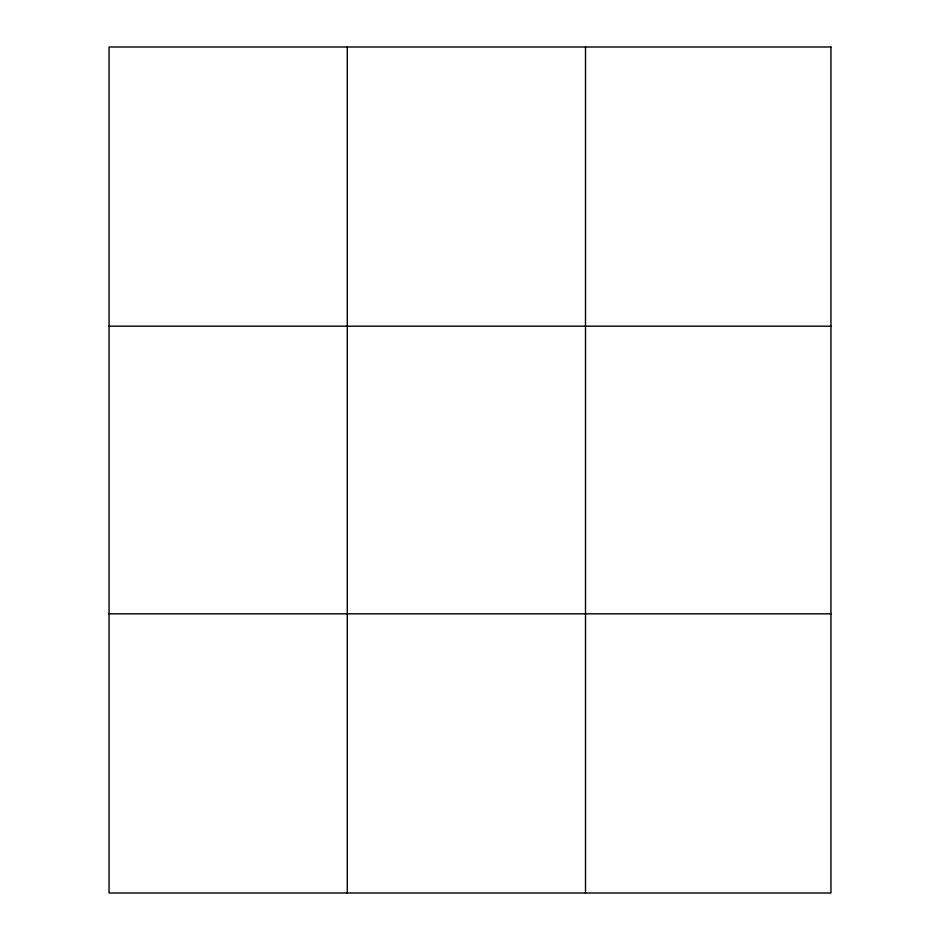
<?xml version="1.0" encoding="UTF-8"?>
<svg xmlns="http://www.w3.org/2000/svg" width="940" height="940" viewBox="0 0 940 940"><rect width="100%" height="100%" fill="white"/><g stroke="black" fill="none" stroke-linecap="round" stroke-linejoin="round"><path stroke-width="1.41" d="M347.283 893L347.283 47M585.503 893L585.503 47M109.052 326.18L830.948 326.18M109.052 613.82L830.948 613.82M830.948 47L830.948 893L109.052 893L109.052 47L830.948 47"/></g></svg>
